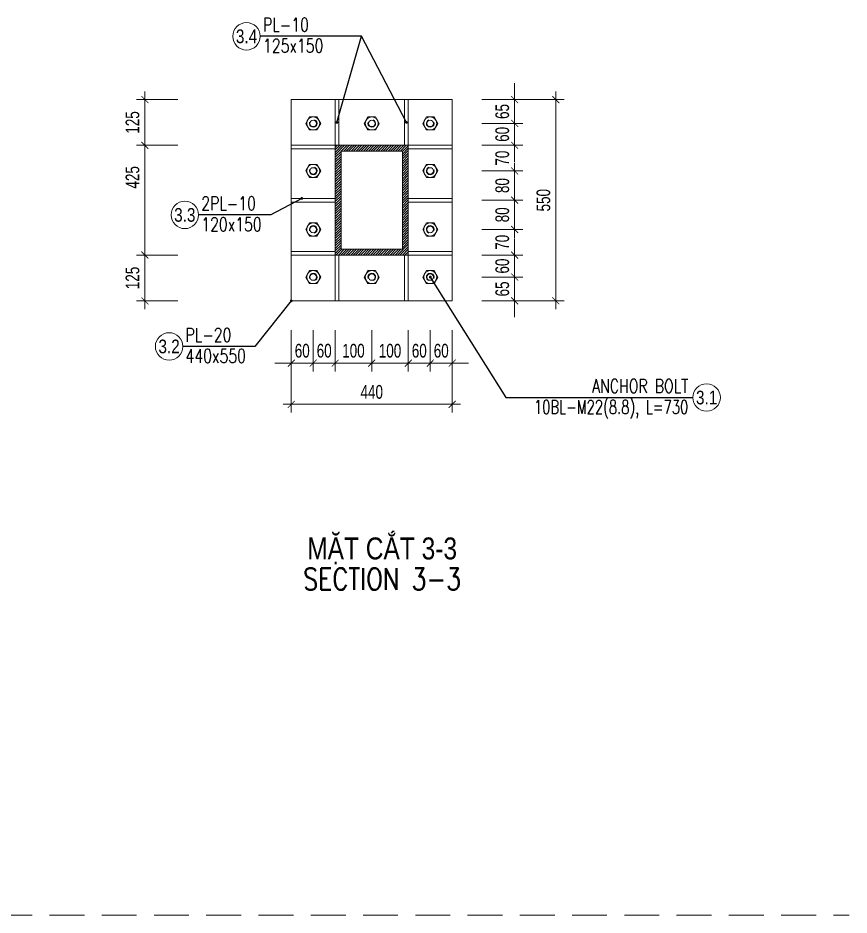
# Model space of a CAD drawing. Header units: millimetres. Extents: x -179076 to 305601, y -18667 to 40015.
# Drawn here: x 286230 to 290775, y 17684 to 22587 of the extents above; entities that cross this region are included whole.
import ezdxf
from ezdxf.enums import TextEntityAlignment as Align

# ---------------------------------------------------------------- set-up
doc = ezdxf.new("R2010")
doc.units = ezdxf.units.MM
doc.header["$LTSCALE"] = 60
doc.linetypes.add('HIDDEN2', pattern=[4.7625, 3.175, -1.5875])
doc.layers.get('0').update_dxf_attribs({"lineweight": 20})
doc.layers.get('Defpoints').update_dxf_attribs({"color": 151, "lineweight": 9})
for name, color, linetype, lineweight in [('NDC_S-ANNO', 7, 'Continuous', 20), ('NDC_S-BEAM-NAME-VERT', 7, 'Continuous', 20), ('NDC_S-COLS-STEL', 2, 'Continuous', 20), ('NDC_S-DIMS', 1, 'Continuous', 15), ('NDC_S-HTCH-MAT', 8, 'Continuous', 15), ('NDC_S-TITL-EN', 3, 'Continuous', 20), ('NDC_S-TITL-VIE', 6, 'Continuous', 35), ('NDC_S_DIM', 1, 'Continuous', 15), ('NDC_S_ENG TITLE', 3, 'Continuous', 20), ('NDC_S_HIDDEN', 8, 'HIDDEN2', 13), ('NDC_S_TEXT SYMBOL', 7, 'Continuous', 20), ('NDC_S_VN TEXT', 7, 'Continuous', 20), ('NDC_S_VN TITLE', 6, 'Continuous', 35)]:
    doc.layers.add(name, color=color, linetype=linetype, lineweight=lineweight)
doc.styles.add('ARIAL', font='arial.ttf', dxfattribs={"width": 0.8})
doc.styles.add('NDC_ANNO', font='', dxfattribs={"width": 0.8})
doc.styles.add('NDC_DIM', font='', dxfattribs={"width": 0.75})
doc.styles.add('NDC_EN TXT', font='romans.shx', dxfattribs={"width": 0.8})
doc.styles.add('NDC_VIE TXT', font='arial.ttf', dxfattribs={"width": 0.8})
doc.styles.get('NDC_ANNO').set_extended_font_data('Dotum')
doc.styles.get('NDC_DIM').set_extended_font_data('Dotum')
doc.dimstyles.new('NDC_dim_30', dxfattribs={"dimscale": 30, "dimtxt": 2.5, "dimasz": 1.5, "dimexe": 1.5, "dimexo": 2.5, "dimgap": 1, "dimtad": 1, "dimdec": 0, "dimzin": 0, "dimdsep": 46, "dimtxsty": 'NDC_DIM', "dimblk": 'DIMMARK', "dimcen": 0.09, "dimdle": 1.2, "dimclrd": 1, "dimclre": 1, "dimclrt": 3, "dimadec": 0, "dimazin": 0, "dimtfac": 1, "dimtdec": 0, "dimtix": 1, "dimtofl": 0, "dimtmove": 0, "dimatfit": 3, "dimfxl": 8, "dimfxlon": 1, "dimtolj": 1, "dimtzin": 0, "dimarcsym": 0})
doc.dimstyles.new('NDC_dim_30(15)', dxfattribs={"dimscale": 30, "dimtxt": 2.5, "dimasz": 1.5, "dimexe": 1.5, "dimexo": 2.5, "dimgap": 1, "dimtad": 1, "dimdec": 0, "dimlfac": 0.5, "dimrnd": 0.001, "dimzin": 0, "dimdsep": 46, "dimtxsty": 'NDC_DIM', "dimblk": 'DIMMARK', "dimcen": 0, "dimdle": 1.2, "dimclrd": 256, "dimclre": 256, "dimclrt": 3, "dimadec": 0, "dimazin": 0, "dimtfac": 1, "dimtdec": 0, "dimtix": 1, "dimtofl": 0, "dimtmove": 2, "dimatfit": 3, "dimfxl": 6, "dimfxlon": 1, "dimtolj": 1, "dimtzin": 0, "dimlwd": -1, "dimlwe": -1, "dimarcsym": 0})

# ---------------------------------------------------------------- blocks, each defined once
blk = doc.blocks.new('Drawing name_symbol')
at = {"layer": 'NDC_S_ENG TITLE', "style": 'NDC_EN TXT', "width": 0.8}
blk.add_attdef('SECTDET1', text='', height=5, dxfattribs=at).set_placement((0, 1.01), align=Align.CENTER)
at = {"layer": 'NDC_S_TEXT SYMBOL', "lineweight": 25, "style": 'NDC_ANNO', "width": 0.8}
blk.add_attdef('SSCALE', text='', height=2.5, dxfattribs=at).set_placement((0, -4), align=Align.CENTER)
at = {"layer": 'NDC_S_VN TITLE', "style": 'NDC_VIE TXT', "width": 0.8}
blk.add_attdef('SECTDET2', text='', height=5, dxfattribs=at).set_placement((0, 7.97), align=Align.CENTER)
blk = doc.blocks.new('*U260')
at = {"color": 0, "linetype": 'Continuous'}
for p, q in [((-8.5, 4.9), (0, 9.8)), ((-8.5, -4.9), (-8.5, 4.9)), ((8.5, 4.9), (0, 9.8)), ((8.5, -4.9), (8.5, 4.9)), ((-8.5, -4.9), (0, -9.8)), ((8.5, -4.9), (0, -9.8))]:
    blk.add_line(p, q, dxfattribs=at)
for radius in [8.5, 4.25]:
    blk.add_circle((0, 0), radius, dxfattribs=at)
blk.add_arc((0, 0), 5, 250, 160, dxfattribs=at)
blk = doc.blocks.new('DIMMARK')
at = {"layer": 'NDC_S_DIM', "color": 1}
blk.add_line((-1.5, 0), (1, 0), dxfattribs=at)
at = {"layer": 'NDC_S_DIM', "color": 2, "const_width": 0.1}
blk.add_lwpolyline([(-0.424, -0.424), (0.424, 0.424)], dxfattribs=at)
blk = doc.blocks.new('*D708')
at = {"layer": 'Defpoints', "color": 0, "ltscale": 60, "transparency": 16777216}
for p in [(288604.6, 21171), (288946.1, 21171), (288604.6, 21041)]:
    blk.add_point(p, dxfattribs=at)
at = {"layer": 'NDC_S_DIM', "ltscale": 60, "transparency": 16777216}
for p, q in [((288946.1, 21216), (288946.1, 21261)), ((288766.1, 21171), (288991.1, 21171)), ((288766.1, 21041), (288991.1, 21041)), ((288946.1, 20996), (288946.1, 20951))]:
    blk.add_line(p, q, dxfattribs=at)
at = {"layer": 'NDC_S_DIM', "ltscale": 60, "transparency": 16777216, "xscale": 45, "yscale": 45, "zscale": 45}
for p, rotation in [((288946.1, 21171), 270), ((288946.1, 21041), 90)]:
    blk.add_blockref('DIMMARK', p, dxfattribs=dict(at, rotation=rotation))
at = {"layer": 'NDC_S_DIM', "color": 3, "ltscale": 60, "transparency": 16777216, "insert": (288878.6, 21106), "char_height": 75, "attachment_point": 5, "rotation": 90, "style": 'NDC_DIM'}
blk.add_mtext('\\A1;65', dxfattribs=at)
blk = doc.blocks.new('*D709')
at = {"layer": 'Defpoints', "color": 0, "ltscale": 60, "transparency": 16777216}
for p in [(288604.6, 21291), (288946.1, 21291), (288604.6, 21171)]:
    blk.add_point(p, dxfattribs=at)
at = {"layer": 'NDC_S_DIM', "ltscale": 60, "transparency": 16777216}
for p, q in [((288946.1, 21336), (288946.1, 21381)), ((288766.1, 21291), (288991.1, 21291)), ((288766.1, 21171), (288991.1, 21171)), ((288946.1, 21126), (288946.1, 21081))]:
    blk.add_line(p, q, dxfattribs=at)
at = {"layer": 'NDC_S_DIM', "ltscale": 60, "transparency": 16777216, "xscale": 45, "yscale": 45, "zscale": 45}
for p, rotation in [((288946.1, 21291), 270), ((288946.1, 21171), 90)]:
    blk.add_blockref('DIMMARK', p, dxfattribs=dict(at, rotation=rotation))
at = {"layer": 'NDC_S_DIM', "color": 3, "ltscale": 60, "transparency": 16777216, "insert": (288878.6, 21231), "char_height": 75, "attachment_point": 5, "rotation": 90, "style": 'NDC_DIM'}
blk.add_mtext('\\A1;60', dxfattribs=at)
blk = doc.blocks.new('*D710')
at = {"layer": 'Defpoints', "color": 0, "ltscale": 60, "transparency": 16777216}
for p in [(288604.6, 21431), (288946.1, 21431), (288604.6, 21291)]:
    blk.add_point(p, dxfattribs=at)
at = {"layer": 'NDC_S_DIM', "ltscale": 60, "transparency": 16777216}
for p, q in [((288946.1, 21476), (288946.1, 21521)), ((288766.1, 21431), (288991.1, 21431)), ((288766.1, 21291), (288991.1, 21291)), ((288946.1, 21246), (288946.1, 21201))]:
    blk.add_line(p, q, dxfattribs=at)
at = {"layer": 'NDC_S_DIM', "ltscale": 60, "transparency": 16777216, "xscale": 45, "yscale": 45, "zscale": 45}
for p, rotation in [((288946.1, 21431), 270), ((288946.1, 21291), 90)]:
    blk.add_blockref('DIMMARK', p, dxfattribs=dict(at, rotation=rotation))
at = {"layer": 'NDC_S_DIM', "color": 3, "ltscale": 60, "transparency": 16777216, "insert": (288878.6, 21361), "char_height": 75, "attachment_point": 5, "rotation": 90, "style": 'NDC_DIM'}
blk.add_mtext('\\A1;70', dxfattribs=at)
blk = doc.blocks.new('*D698')
at = {"layer": 'Defpoints', "color": 0, "ltscale": 60, "transparency": 16777216}
for p in [(288604.6, 21591), (288946.1, 21591), (288604.6, 21431)]:
    blk.add_point(p, dxfattribs=at)
at = {"layer": 'NDC_S_DIM', "ltscale": 60, "transparency": 16777216}
for p, q in [((288766.1, 21591), (288991.1, 21591)), ((288946.1, 21476), (288946.1, 21546)), ((288766.1, 21431), (288991.1, 21431))]:
    blk.add_line(p, q, dxfattribs=at)
at = {"layer": 'NDC_S_DIM', "ltscale": 60, "transparency": 16777216, "xscale": 45, "yscale": 45, "zscale": 45}
for p, rotation in [((288946.1, 21591), 90), ((288946.1, 21431), 270)]:
    blk.add_blockref('DIMMARK', p, dxfattribs=dict(at, rotation=rotation))
at = {"layer": 'NDC_S_DIM', "color": 3, "ltscale": 60, "transparency": 16777216, "insert": (288878.6, 21511), "char_height": 75, "attachment_point": 5, "rotation": 90, "style": 'NDC_DIM'}
blk.add_mtext('\\A1;80', dxfattribs=at)
blk = doc.blocks.new('*D701')
at = {"layer": 'Defpoints', "color": 0, "ltscale": 60, "transparency": 16777216}
for p in [(288604.6, 21751), (288946.1, 21751), (288604.6, 21591)]:
    blk.add_point(p, dxfattribs=at)
at = {"layer": 'NDC_S_DIM', "ltscale": 60, "transparency": 16777216}
for p, q in [((288766.1, 21751), (288991.1, 21751)), ((288946.1, 21636), (288946.1, 21706)), ((288766.1, 21591), (288991.1, 21591))]:
    blk.add_line(p, q, dxfattribs=at)
at = {"layer": 'NDC_S_DIM', "ltscale": 60, "transparency": 16777216, "xscale": 45, "yscale": 45, "zscale": 45}
for p, rotation in [((288946.1, 21751), 90), ((288946.1, 21591), 270)]:
    blk.add_blockref('DIMMARK', p, dxfattribs=dict(at, rotation=rotation))
at = {"layer": 'NDC_S_DIM', "color": 3, "ltscale": 60, "transparency": 16777216, "insert": (288878.6, 21671), "char_height": 75, "attachment_point": 5, "rotation": 90, "style": 'NDC_DIM'}
blk.add_mtext('\\A1;80', dxfattribs=at)
blk = doc.blocks.new('*D702')
at = {"layer": 'Defpoints', "color": 0, "ltscale": 60, "transparency": 16777216}
for p in [(288604.6, 21891), (288946.1, 21891), (288604.6, 21751)]:
    blk.add_point(p, dxfattribs=at)
at = {"layer": 'NDC_S_DIM', "ltscale": 60, "transparency": 16777216}
for p, q in [((288946.1, 21936), (288946.1, 21981)), ((288766.1, 21891), (288991.1, 21891)), ((288766.1, 21751), (288991.1, 21751)), ((288946.1, 21706), (288946.1, 21661))]:
    blk.add_line(p, q, dxfattribs=at)
at = {"layer": 'NDC_S_DIM', "ltscale": 60, "transparency": 16777216, "xscale": 45, "yscale": 45, "zscale": 45}
for p, rotation in [((288946.1, 21891), 270), ((288946.1, 21751), 90)]:
    blk.add_blockref('DIMMARK', p, dxfattribs=dict(at, rotation=rotation))
at = {"layer": 'NDC_S_DIM', "color": 3, "ltscale": 60, "transparency": 16777216, "insert": (288878.6, 21821), "char_height": 75, "attachment_point": 5, "rotation": 90, "style": 'NDC_DIM'}
blk.add_mtext('\\A1;70', dxfattribs=at)
blk = doc.blocks.new('*D703')
at = {"layer": 'Defpoints', "color": 0, "ltscale": 60, "transparency": 16777216}
for p in [(288604.6, 22011), (288946.1, 22011), (288604.6, 21891)]:
    blk.add_point(p, dxfattribs=at)
at = {"layer": 'NDC_S_DIM', "ltscale": 60, "transparency": 16777216}
for p, q in [((288946.1, 22056), (288946.1, 22101)), ((288766.1, 22011), (288991.1, 22011)), ((288766.1, 21891), (288991.1, 21891)), ((288946.1, 21846), (288946.1, 21801))]:
    blk.add_line(p, q, dxfattribs=at)
at = {"layer": 'NDC_S_DIM', "ltscale": 60, "transparency": 16777216, "xscale": 45, "yscale": 45, "zscale": 45}
for p, rotation in [((288946.1, 22011), 270), ((288946.1, 21891), 90)]:
    blk.add_blockref('DIMMARK', p, dxfattribs=dict(at, rotation=rotation))
at = {"layer": 'NDC_S_DIM', "color": 3, "ltscale": 60, "transparency": 16777216, "insert": (288878.6, 21951), "char_height": 75, "attachment_point": 5, "rotation": 90, "style": 'NDC_DIM'}
blk.add_mtext('\\A1;60', dxfattribs=at)
blk = doc.blocks.new('*D704')
at = {"layer": 'Defpoints', "color": 0, "ltscale": 60, "transparency": 16777216}
for p in [(288604.6, 22141), (288946.1, 22141), (288604.6, 22011)]:
    blk.add_point(p, dxfattribs=at)
at = {"layer": 'NDC_S_DIM', "ltscale": 60, "transparency": 16777216}
for p, q in [((288946.1, 22186), (288946.1, 22231)), ((288766.1, 22141), (288991.1, 22141)), ((288766.1, 22011), (288991.1, 22011)), ((288946.1, 21966), (288946.1, 21921))]:
    blk.add_line(p, q, dxfattribs=at)
at = {"layer": 'NDC_S_DIM', "ltscale": 60, "transparency": 16777216, "xscale": 45, "yscale": 45, "zscale": 45}
for p, rotation in [((288946.1, 22141), 270), ((288946.1, 22011), 90)]:
    blk.add_blockref('DIMMARK', p, dxfattribs=dict(at, rotation=rotation))
at = {"layer": 'NDC_S_DIM', "color": 3, "ltscale": 60, "transparency": 16777216, "insert": (288878.6, 22076), "char_height": 75, "attachment_point": 5, "rotation": 90, "style": 'NDC_DIM'}
blk.add_mtext('\\A1;65', dxfattribs=at)
blk = doc.blocks.new('*D705')
at = {"layer": 'Defpoints', "color": 0, "ltscale": 60, "transparency": 16777216}
for p in [(288604.6, 22141), (289171.1, 22141), (288604.6, 21041)]:
    blk.add_point(p, dxfattribs=at)
at = {"layer": 'NDC_S_DIM', "ltscale": 60, "transparency": 16777216}
for p, q in [((288991.1, 22141), (289216.1, 22141)), ((289171.1, 21086), (289171.1, 22096)), ((288991.1, 21041), (289216.1, 21041))]:
    blk.add_line(p, q, dxfattribs=at)
at = {"layer": 'NDC_S_DIM', "ltscale": 60, "transparency": 16777216, "xscale": 45, "yscale": 45, "zscale": 45}
for p, rotation in [((289171.1, 22141), 90), ((289171.1, 21041), 270)]:
    blk.add_blockref('DIMMARK', p, dxfattribs=dict(at, rotation=rotation))
at = {"layer": 'NDC_S_DIM', "color": 3, "ltscale": 60, "transparency": 16777216, "insert": (289103.6, 21591), "char_height": 75, "attachment_point": 5, "rotation": 90, "style": 'NDC_DIM'}
blk.add_mtext('\\A1;550', dxfattribs=at)
blk = doc.blocks.new('*D717')
at = {"layer": 'Defpoints', "color": 0, "ltscale": 60, "transparency": 16777216}
for p in [(287724.6, 21041), (287844.6, 21041), (287844.6, 20700.3)]:
    blk.add_point(p, dxfattribs=at)
at = {"layer": 'NDC_S_DIM', "ltscale": 60, "transparency": 16777216}
for p, q in [((287724.6, 20880.3), (287724.6, 20655.3)), ((287844.6, 20880.3), (287844.6, 20655.3)), ((287679.6, 20700.3), (287634.6, 20700.3)), ((287889.6, 20700.3), (287934.6, 20700.3))]:
    blk.add_line(p, q, dxfattribs=at)
at = {"layer": 'NDC_S_DIM', "ltscale": 60, "transparency": 16777216, "xscale": 45, "yscale": 45, "zscale": 45}
blk.add_blockref('DIMMARK', (287724.6, 20700.3), dxfattribs=at)
at = {"layer": 'NDC_S_DIM', "ltscale": 60, "transparency": 16777216, "xscale": 45, "yscale": 45, "zscale": 45, "rotation": 180}
blk.add_blockref('DIMMARK', (287844.6, 20700.3), dxfattribs=at)
at = {"layer": 'NDC_S_DIM', "color": 3, "ltscale": 60, "transparency": 16777216, "insert": (287784.6, 20767.8), "char_height": 75, "attachment_point": 5, "style": 'NDC_DIM'}
blk.add_mtext('\\A1;60', dxfattribs=at)
blk = doc.blocks.new('*D718')
at = {"layer": 'Defpoints', "color": 0, "ltscale": 60, "transparency": 16777216}
for p in [(287844.6, 21041), (287964.6, 21041), (287964.6, 20700.3)]:
    blk.add_point(p, dxfattribs=at)
at = {"layer": 'NDC_S_DIM', "ltscale": 60, "transparency": 16777216}
for p, q in [((287844.6, 20880.3), (287844.6, 20655.3)), ((287964.6, 20880.3), (287964.6, 20655.3)), ((287799.6, 20700.3), (287754.6, 20700.3)), ((288009.6, 20700.3), (288054.6, 20700.3))]:
    blk.add_line(p, q, dxfattribs=at)
at = {"layer": 'NDC_S_DIM', "ltscale": 60, "transparency": 16777216, "xscale": 45, "yscale": 45, "zscale": 45}
blk.add_blockref('DIMMARK', (287844.6, 20700.3), dxfattribs=at)
at = {"layer": 'NDC_S_DIM', "ltscale": 60, "transparency": 16777216, "xscale": 45, "yscale": 45, "zscale": 45, "rotation": 180}
blk.add_blockref('DIMMARK', (287964.6, 20700.3), dxfattribs=at)
at = {"layer": 'NDC_S_DIM', "color": 3, "ltscale": 60, "transparency": 16777216, "insert": (287904.6, 20767.8), "char_height": 75, "attachment_point": 5, "style": 'NDC_DIM'}
blk.add_mtext('\\A1;60', dxfattribs=at)
blk = doc.blocks.new('*D719')
at = {"layer": 'Defpoints', "color": 0, "ltscale": 60, "transparency": 16777216}
for p in [(287964.6, 21041), (288164.6, 21041), (288164.6, 20700.3)]:
    blk.add_point(p, dxfattribs=at)
at = {"layer": 'NDC_S_DIM', "ltscale": 60, "transparency": 16777216}
for p, q in [((287964.6, 20880.3), (287964.6, 20655.3)), ((288164.6, 20880.3), (288164.6, 20655.3)), ((288009.6, 20700.3), (288119.6, 20700.3))]:
    blk.add_line(p, q, dxfattribs=at)
at = {"layer": 'NDC_S_DIM', "ltscale": 60, "transparency": 16777216, "xscale": 45, "yscale": 45, "zscale": 45, "rotation": 180}
blk.add_blockref('DIMMARK', (287964.6, 20700.3), dxfattribs=at)
at = {"layer": 'NDC_S_DIM', "ltscale": 60, "transparency": 16777216, "xscale": 45, "yscale": 45, "zscale": 45}
blk.add_blockref('DIMMARK', (288164.6, 20700.3), dxfattribs=at)
at = {"layer": 'NDC_S_DIM', "color": 3, "ltscale": 60, "transparency": 16777216, "insert": (288064.6, 20767.8), "char_height": 75, "attachment_point": 5, "style": 'NDC_DIM'}
blk.add_mtext('\\A1;100', dxfattribs=at)
blk = doc.blocks.new('*D720')
at = {"layer": 'Defpoints', "color": 0, "ltscale": 60, "transparency": 16777216}
for p in [(288164.6, 21041), (288364.6, 21041), (288364.6, 20700.3)]:
    blk.add_point(p, dxfattribs=at)
at = {"layer": 'NDC_S_DIM', "ltscale": 60, "transparency": 16777216}
for p, q in [((288164.6, 20880.3), (288164.6, 20655.3)), ((288364.6, 20880.3), (288364.6, 20655.3)), ((288209.6, 20700.3), (288319.6, 20700.3))]:
    blk.add_line(p, q, dxfattribs=at)
at = {"layer": 'NDC_S_DIM', "ltscale": 60, "transparency": 16777216, "xscale": 45, "yscale": 45, "zscale": 45, "rotation": 180}
blk.add_blockref('DIMMARK', (288164.6, 20700.3), dxfattribs=at)
at = {"layer": 'NDC_S_DIM', "ltscale": 60, "transparency": 16777216, "xscale": 45, "yscale": 45, "zscale": 45}
blk.add_blockref('DIMMARK', (288364.6, 20700.3), dxfattribs=at)
at = {"layer": 'NDC_S_DIM', "color": 3, "ltscale": 60, "transparency": 16777216, "insert": (288264.6, 20767.8), "char_height": 75, "attachment_point": 5, "style": 'NDC_DIM'}
blk.add_mtext('\\A1;100', dxfattribs=at)
blk = doc.blocks.new('*D721')
at = {"layer": 'Defpoints', "color": 0, "ltscale": 60, "transparency": 16777216}
for p in [(288364.6, 21041), (288484.6, 21041), (288484.6, 20700.3)]:
    blk.add_point(p, dxfattribs=at)
at = {"layer": 'NDC_S_DIM', "ltscale": 60, "transparency": 16777216}
for p, q in [((288364.6, 20880.3), (288364.6, 20655.3)), ((288484.6, 20880.3), (288484.6, 20655.3)), ((288319.6, 20700.3), (288274.6, 20700.3)), ((288529.6, 20700.3), (288574.6, 20700.3))]:
    blk.add_line(p, q, dxfattribs=at)
at = {"layer": 'NDC_S_DIM', "ltscale": 60, "transparency": 16777216, "xscale": 45, "yscale": 45, "zscale": 45}
blk.add_blockref('DIMMARK', (288364.6, 20700.3), dxfattribs=at)
at = {"layer": 'NDC_S_DIM', "ltscale": 60, "transparency": 16777216, "xscale": 45, "yscale": 45, "zscale": 45, "rotation": 180}
blk.add_blockref('DIMMARK', (288484.6, 20700.3), dxfattribs=at)
at = {"layer": 'NDC_S_DIM', "color": 3, "ltscale": 60, "transparency": 16777216, "insert": (288424.6, 20767.8), "char_height": 75, "attachment_point": 5, "style": 'NDC_DIM'}
blk.add_mtext('\\A1;60', dxfattribs=at)
blk = doc.blocks.new('*D722')
at = {"layer": 'Defpoints', "color": 0, "ltscale": 60, "transparency": 16777216}
for p in [(288484.6, 21041), (288604.6, 21041), (288604.6, 20700.3)]:
    blk.add_point(p, dxfattribs=at)
at = {"layer": 'NDC_S_DIM', "ltscale": 60, "transparency": 16777216}
for p, q in [((288484.6, 20880.3), (288484.6, 20655.3)), ((288604.6, 20880.3), (288604.6, 20655.3)), ((288439.6, 20700.3), (288394.6, 20700.3)), ((288649.6, 20700.3), (288694.6, 20700.3))]:
    blk.add_line(p, q, dxfattribs=at)
at = {"layer": 'NDC_S_DIM', "ltscale": 60, "transparency": 16777216, "xscale": 45, "yscale": 45, "zscale": 45}
blk.add_blockref('DIMMARK', (288484.6, 20700.3), dxfattribs=at)
at = {"layer": 'NDC_S_DIM', "ltscale": 60, "transparency": 16777216, "xscale": 45, "yscale": 45, "zscale": 45, "rotation": 180}
blk.add_blockref('DIMMARK', (288604.6, 20700.3), dxfattribs=at)
at = {"layer": 'NDC_S_DIM', "color": 3, "ltscale": 60, "transparency": 16777216, "insert": (288544.6, 20767.8), "char_height": 75, "attachment_point": 5, "style": 'NDC_DIM'}
blk.add_mtext('\\A1;60', dxfattribs=at)
blk = doc.blocks.new('*D723')
at = {"layer": 'Defpoints', "color": 0, "ltscale": 60, "transparency": 16777216}
for p in [(287724.6, 21041), (288604.6, 21041), (288604.6, 20475.3)]:
    blk.add_point(p, dxfattribs=at)
at = {"layer": 'NDC_S_DIM', "ltscale": 60, "transparency": 16777216}
for p, q in [((287724.6, 20655.3), (287724.6, 20430.3)), ((288604.6, 20655.3), (288604.6, 20430.3)), ((287769.6, 20475.3), (288559.6, 20475.3))]:
    blk.add_line(p, q, dxfattribs=at)
at = {"layer": 'NDC_S_DIM', "ltscale": 60, "transparency": 16777216, "xscale": 45, "yscale": 45, "zscale": 45, "rotation": 180}
blk.add_blockref('DIMMARK', (287724.6, 20475.3), dxfattribs=at)
at = {"layer": 'NDC_S_DIM', "ltscale": 60, "transparency": 16777216, "xscale": 45, "yscale": 45, "zscale": 45}
blk.add_blockref('DIMMARK', (288604.6, 20475.3), dxfattribs=at)
at = {"layer": 'NDC_S_DIM', "color": 3, "ltscale": 60, "transparency": 16777216, "insert": (288164.6, 20542.8), "char_height": 75, "attachment_point": 5, "style": 'NDC_DIM'}
blk.add_mtext('\\A1;440', dxfattribs=at)
blk = doc.blocks.new('*D711')
at = {"layer": 'Defpoints', "color": 0, "ltscale": 60, "transparency": 16777216}
for p in [(286924.2, 22141), (287227.9, 22141), (287227.9, 21891)]:
    blk.add_point(p, dxfattribs=at)
at = {"layer": 'NDC_S_DIM', "ltscale": 60, "transparency": 16777216}
for p, q in [((287104.2, 22141), (286879.2, 22141)), ((286924.2, 21936), (286924.2, 22096)), ((287104.2, 21891), (286879.2, 21891))]:
    blk.add_line(p, q, dxfattribs=at)
at = {"layer": 'NDC_S_DIM', "ltscale": 60, "transparency": 16777216, "xscale": 45, "yscale": 45, "zscale": 45}
for p, rotation in [((286924.2, 22141), 90), ((286924.2, 21891), 270)]:
    blk.add_blockref('DIMMARK', p, dxfattribs=dict(at, rotation=rotation))
at = {"layer": 'NDC_S_DIM', "color": 3, "ltscale": 60, "transparency": 16777216, "insert": (286856.6, 22016), "char_height": 75, "attachment_point": 5, "rotation": 90, "style": 'NDC_DIM'}
blk.add_mtext('\\A1;125', dxfattribs=at)
blk = doc.blocks.new('*D712')
at = {"layer": 'Defpoints', "color": 0, "ltscale": 60, "transparency": 16777216}
for p in [(287227.9, 22141), (286924.2, 21291), (287227.9, 21291)]:
    blk.add_point(p, dxfattribs=at)
at = {"layer": 'NDC_S_DIM', "ltscale": 60, "transparency": 16777216}
for p, q in [((287104.2, 22141), (286879.2, 22141)), ((286924.2, 22096), (286924.2, 21336)), ((287104.2, 21291), (286879.2, 21291))]:
    blk.add_line(p, q, dxfattribs=at)
at = {"layer": 'NDC_S_DIM', "ltscale": 60, "transparency": 16777216, "xscale": 45, "yscale": 45, "zscale": 45}
for p, rotation in [((286924.2, 22141), 90), ((286924.2, 21291), 270)]:
    blk.add_blockref('DIMMARK', p, dxfattribs=dict(at, rotation=rotation))
at = {"layer": 'NDC_S_DIM', "color": 3, "ltscale": 60, "transparency": 16777216, "insert": (286856.6, 21716), "char_height": 75, "attachment_point": 5, "rotation": 90, "style": 'NDC_DIM'}
blk.add_mtext('\\A1;425', dxfattribs=at)
blk = doc.blocks.new('*D713')
at = {"layer": 'Defpoints', "color": 0, "ltscale": 60, "transparency": 16777216}
for p in [(287227.9, 21291), (286924.2, 21041), (287227.9, 21041)]:
    blk.add_point(p, dxfattribs=at)
at = {"layer": 'NDC_S_DIM', "ltscale": 60, "transparency": 16777216}
for p, q in [((287104.2, 21291), (286879.2, 21291)), ((286924.2, 21246), (286924.2, 21086)), ((287104.2, 21041), (286879.2, 21041))]:
    blk.add_line(p, q, dxfattribs=at)
at = {"layer": 'NDC_S_DIM', "ltscale": 60, "transparency": 16777216, "xscale": 45, "yscale": 45, "zscale": 45}
for p, rotation in [((286924.2, 21291), 90), ((286924.2, 21041), 270)]:
    blk.add_blockref('DIMMARK', p, dxfattribs=dict(at, rotation=rotation))
at = {"layer": 'NDC_S_DIM', "color": 3, "ltscale": 60, "transparency": 16777216, "insert": (286856.6, 21166), "char_height": 75, "attachment_point": 5, "rotation": 90, "style": 'NDC_DIM'}
blk.add_mtext('\\A1;125', dxfattribs=at)
blk = doc.blocks.new('*U264')
blk.add_circle((2.5, 0), 2.5)
at = {"layer": 'NDC_S_VN TEXT', "color": 3, "style": 'NDC_EN TXT'}
for tag, width, p in [('DK2', 0.75, (-0.85, 0.85)), ('KC2', 0.8, (-0.85, -2.97))]:
    blk.add_attdef(tag, text='', height=2.5, dxfattribs=dict(at, width=width)).set_placement(p, align=Align.RIGHT)
at = {"layer": 'NDC_S_VN TEXT', "color": 7, "style": 'ARIAL', "width": 0.8}
blk.add_attdef('SH3', text='', height=2.5, dxfattribs=at).set_placement((2.5, 0), align=Align.MIDDLE)
blk = doc.blocks.new('*U261')
blk.add_circle((-2.5, 0), 2.5)
at = {"layer": 'NDC_S_VN TEXT', "color": 3, "style": 'NDC_EN TXT', "width": 0.75}
for tag, p in [('DK1', (0.5, 0.85)), ('KC1', (0.5, -2.97))]:
    blk.add_attdef(tag, p, '', height=2.5, dxfattribs=at)
at = {"layer": 'NDC_S_VN TEXT', "color": 7, "style": 'ARIAL', "width": 0.8}
blk.add_attdef('SH2', text='', height=2.5, dxfattribs=at).set_placement((-2.5, 0), align=Align.MIDDLE)
blk = doc.blocks.new('*U262')
blk.add_circle((-2.5, 0), 2.5)
at = {"layer": 'NDC_S_VN TEXT', "color": 3, "style": 'NDC_EN TXT', "width": 0.75}
for tag, p in [('DK1', (0.5, 0.85)), ('KC1', (0.5, -2.97))]:
    blk.add_attdef(tag, p, '', height=2.5, dxfattribs=at)
at = {"layer": 'NDC_S_VN TEXT', "color": 7, "style": 'ARIAL', "width": 0.8}
blk.add_attdef('SH2', text='', height=2.5, dxfattribs=at).set_placement((-2.5, 0), align=Align.MIDDLE)

msp = doc.modelspace()

# ---------------------------------------------------------------- hatches: boundary and pattern name
at = {"layer": 'NDC_S-HTCH-MAT', "ltscale": 60}
h = msp.add_hatch(dxfattribs=at)
h.set_pattern_fill('ANSI31', color=256, scale=3)
h.set_pattern_definition([(45, (-1733.115, -5e-06), (-6.7351921, 6.7351921), [])])
h.paths.add_polyline_path([(288364.6, 21891), (287964.6, 21891), (287964.6, 21291), (288364.6, 21291)])
h.paths.add_polyline_path([(287996.6, 21323), (287996.6, 21859), (288332.6, 21859), (288332.6, 21323)], flags=16)

# ---------------------------------------------------------------- linework, layer by layer
at = {"layer": 'NDC_S-COLS-STEL'}
for points in [[(287724.6, 21041), (288604.6, 21041), (288604.6, 22141), (287724.6, 22141)], [(287964.6, 22141), (287964.6, 21891), (287984.6, 21891), (287984.6, 22141)], [(288344.6, 22141), (288344.6, 21891), (288364.6, 21891), (288364.6, 22141)], [(287964.6, 21891), (287724.6, 21891), (287724.6, 21871), (287964.6, 21871)], [(287964.6, 21291), (288364.6, 21291), (288364.6, 21891), (287964.6, 21891)], [(288604.6, 21891), (288364.6, 21891), (288364.6, 21871), (288604.6, 21871)], [(287996.6, 21323), (288332.6, 21323), (288332.6, 21859), (287996.6, 21859)], [(287964.6, 21601), (287724.6, 21601), (287724.6, 21581), (287964.6, 21581)], [(288604.6, 21601), (288364.6, 21601), (288364.6, 21581), (288604.6, 21581)], [(287964.6, 21311), (287724.6, 21311), (287724.6, 21291), (287964.6, 21291)], [(287964.6, 21041), (287964.6, 21291), (287984.6, 21291), (287984.6, 21041)], [(288344.6, 21041), (288344.6, 21291), (288364.6, 21291), (288364.6, 21041)], [(288604.6, 21311), (288364.6, 21311), (288364.6, 21291), (288604.6, 21291)]]:
    msp.add_lwpolyline(points, close=True, dxfattribs=at)
at = {"layer": 'NDC_S_HIDDEN'}
msp.add_line((269257.9, 17683.6), (290774.6, 17683.6), dxfattribs=at)

# ---------------------------------------------------------------- block references
at = {"layer": 'NDC_S-ANNO'}
ref = msp.add_blockref('Drawing name_symbol', (288221.5, 19436.2), dxfattribs=dict(at, xscale=23.99999999999998, yscale=23.99999999999998, zscale=23.99999999999998, rotation=8.197610616546171e-08))
ref.add_attrib('SECTDET1', 'SECTION 3-3', dxfattribs={"layer": 'NDC_S-TITL-EN', "height": 120, "rotation": 360, "style": 'NDC_EN TXT', "width": 0.8}).set_placement((288221.5, 19460.4), align=Align.CENTER)
ref.add_attrib('SECTDET2', 'MẶT CẮT 3-3', dxfattribs={"layer": 'NDC_S-TITL-VIE', "height": 120, "rotation": 360, "style": 'NDC_VIE TXT', "width": 0.8}).set_placement((288221.5, 19627.5), align=Align.CENTER)
at = {"layer": 'NDC_S-BEAM-NAME-VERT', "yscale": 4.207792207792207, "zscale": 4.207792207792207}
for p, xscale, rotation in [((287844.6, 22011), 4.207792207792207, 270.0000000951555), ((288164.6, 22011), 4.207792207792207, 270.0000000951555), ((288484.6, 22011), -4.207792207792207, 89.99999990484451), ((287844.6, 21751), 4.207792207792207, 270.0000000951555), ((288484.6, 21751), -4.207792207792207, 89.99999990484451), ((287844.6, 21431), -4.207792207792207, 269.9999999048445), ((288484.6, 21431), 4.207792207792207, 90.00000009515549), ((287844.6, 21171), -4.207792207792207, 269.9999999048445), ((288164.6, 21171), -4.207792207792207, 269.9999999048445), ((288484.6, 21171), 4.207792207792207, 90.00000009515549)]:
    msp.add_blockref('*U260', p, dxfattribs=dict(at, xscale=xscale, rotation=rotation))
at = {"layer": 'NDC_S-DIMS', "xscale": 30, "yscale": 30, "zscale": 30, "rotation": 8.197610150064809e-08}
for name, p, values in [('*U262', (287555.1, 22486.9), {'SH2': '3.4', 'DK1': 'PL-10', 'KC1': '125x150'}), ('*U261', (287217.4, 21510.6), {'SH2': '3.3', 'DK1': '2PL-10', 'KC1': '120x150'}), ('*U262', (287131.6, 20791.8), {'SH2': '3.2', 'DK1': 'PL-20', 'KC1': '440x550'})]:
    msp.add_blockref(name, p, dxfattribs=at).add_auto_attribs(values)
at = {"layer": 'NDC_S-DIMS'}
ref = msp.add_blockref('*U264', (289920.8, 20512.5), dxfattribs=dict(at, xscale=30, yscale=30, zscale=30, rotation=8.197610150064809e-08))
ref.add_attrib('SH3', '3.1', dxfattribs={"layer": 'NDC_S_VN TEXT', "color": 7, "height": 75, "rotation": 0, "style": 'ARIAL', "width": 0.8}).set_placement((289995.8, 20512.5), align=Align.MIDDLE)
ref.add_attrib('DK2', 'ANCHOR BOLT', dxfattribs={"layer": 'NDC_S_VN TEXT', "color": 3, "height": 75, "style": 'NDC_EN TXT', "width": 0.75}).set_placement((289895.3, 20537.9), align=Align.RIGHT)
ref.add_attrib('KC2', '10BL-M22(8.8), L=730', dxfattribs={"layer": 'NDC_S_VN TEXT', "color": 3, "height": 75, "style": 'NDC_EN TXT', "width": 0.7}).set_placement((289895.3, 20423.3), align=Align.RIGHT)

# ---------------------------------------------------------------- dimensions: what is measured, and where the dimension line sits
at = {"layer": 'NDC_S_DIM', "ltscale": 60}
for base, p1, p2, picture, middle in [((288946.1, 22141), (288604.6, 22011), (288604.6, 22141), '*D704', (288878.6, 22076)), ((286924.2, 22141), (287227.9, 21891), (287227.9, 22141), '*D711', (286856.6, 22016)), ((286924.2, 21291), (287227.9, 22141), (287227.9, 21291), '*D712', (286856.6, 21716)), ((289171.1, 22141), (288604.6, 21041), (288604.6, 22141), '*D705', (289103.6, 21591)), ((288946.1, 22011), (288604.6, 21891), (288604.6, 22011), '*D703', (288878.6, 21951)), ((288946.1, 21891), (288604.6, 21751), (288604.6, 21891), '*D702', (288878.6, 21821)), ((288946.1, 21751), (288604.6, 21591), (288604.6, 21751), '*D701', (288878.6, 21671)), ((288946.1, 21591), (288604.6, 21431), (288604.6, 21591), '*D698', (288878.6, 21511)), ((288946.1, 21431), (288604.6, 21291), (288604.6, 21431), '*D710', (288878.6, 21361)), ((288946.1, 21291), (288604.6, 21171), (288604.6, 21291), '*D709', (288878.6, 21231)), ((286924.2, 21041), (287227.9, 21291), (287227.9, 21041), '*D713', (286856.6, 21166)), ((288946.1, 21171), (288604.6, 21041), (288604.6, 21171), '*D708', (288878.6, 21106))]:
    dim = msp.add_linear_dim(base=base, p1=p1, p2=p2, angle=90, dimstyle='NDC_dim_30(15)', dxfattribs=at)
    dim.commit()
    dim.dimension.update_dxf_attribs({"geometry": picture, "text_midpoint": middle})
for base, p1, p2, picture, middle in [((287844.6, 20700.3), (287724.6, 21041), (287844.6, 21041), '*D717', (287784.6, 20767.8)), ((288604.6, 20475.3), (287724.6, 21041), (288604.6, 21041), '*D723', (288164.6, 20542.8)), ((287964.6, 20700.3), (287844.6, 21041), (287964.6, 21041), '*D718', (287904.6, 20767.8)), ((288164.6, 20700.3), (287964.6, 21041), (288164.6, 21041), '*D719', (288064.6, 20767.8)), ((288364.6, 20700.3), (288164.6, 21041), (288364.6, 21041), '*D720', (288264.6, 20767.8)), ((288484.6, 20700.3), (288364.6, 21041), (288484.6, 21041), '*D721', (288424.6, 20767.8)), ((288604.6, 20700.3), (288484.6, 21041), (288604.6, 21041), '*D722', (288544.6, 20767.8))]:
    dim = msp.add_linear_dim(base=base, p1=p1, p2=p2, dimstyle='NDC_dim_30(15)', dxfattribs=at)
    dim.commit()
    dim.dimension.update_dxf_attribs({"geometry": picture, "text_midpoint": middle})

# ---------------------------------------------------------------- leaders
at = {"layer": 'NDC_S-DIMS'}
for points in [[(287974.6, 22016), (288108.2, 22486.9), (287555.1, 22486.9)], [(288354.6, 22016), (288108.2, 22486.9), (287555.1, 22486.9)], [(287782, 21601), (287612, 21510.6), (287217.4, 21510.6)], [(288484.6, 21171), (288897.1, 20512.5), (289920.8, 20512.5)], [(287724.6, 21041), (287526.2, 20791.8), (287131.6, 20791.8)]]:
    msp.add_leader(points, dimstyle='NDC_dim_30', override={"dimasz": 2, "dimldrblk": 'DotSmall'}, dxfattribs=at)

doc.saveas('drawing.dxf')
